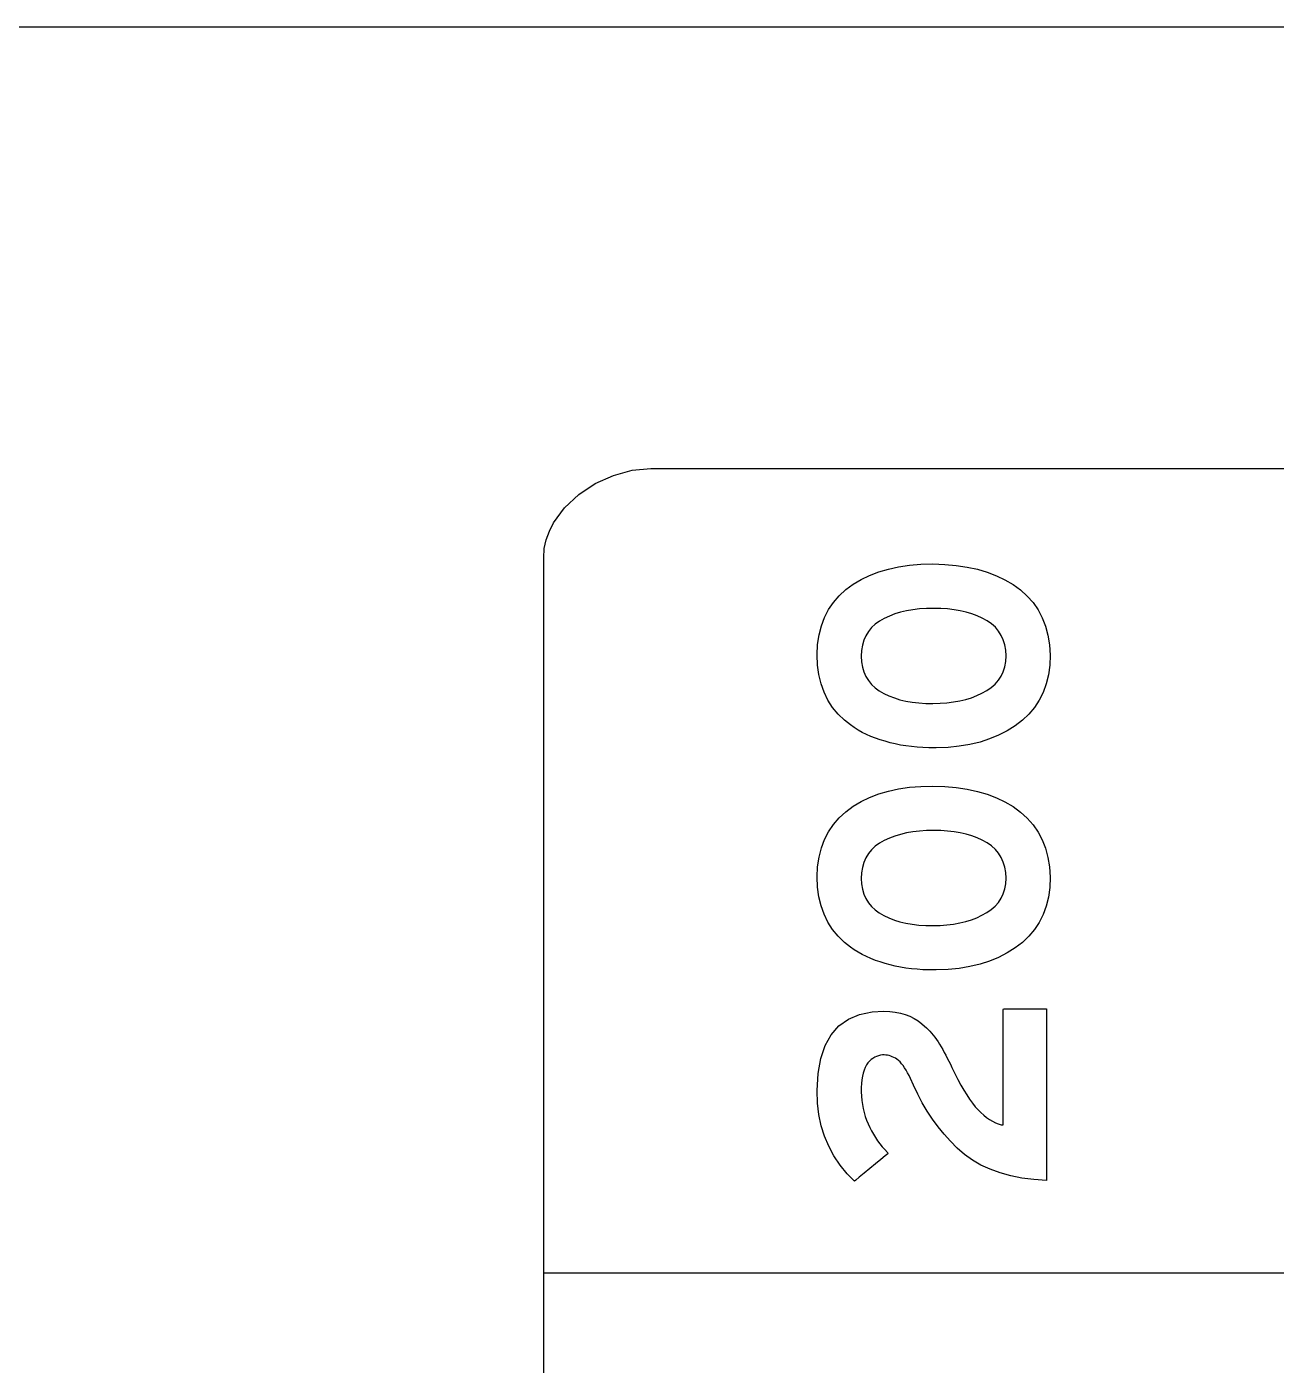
# Model space of a CAD drawing. Extents: x 1 to 47.7, y 0.2 to 35.
# Drawn here: x 34.259 to 34.958, y 18.762 to 19.51 of the extents above; entities that cross this region are included whole.
import ezdxf

# ---------------------------------------------------------------- set-up
doc = ezdxf.new("R2010")
doc.units = 0
doc.header["$MEASUREMENT"] = 0
doc.layers.add('8_0_____DWG', color=7, linetype='CONTINUOUS')

msp = doc.modelspace()

# ---------------------------------------------------------------- linework, layer by layer
at = {"layer": '8_0_____DWG'}
for points in [[(34.21425, 19.5102), (34.30339, 19.5102), (34.39338, 19.5102), (34.48418, 19.5102), (34.57573, 19.5102), (34.66801, 19.5102), (34.76094, 19.5102), (34.85449, 19.5102), (35.04326, 19.5102), (35.23393, 19.5102), (35.42612, 19.5102), (35.61945, 19.5102), (36.00801, 19.5102), (36.39656, 19.5102)], [(34.54846, 18.73261), (34.54846, 18.76763), (34.54846, 18.80142), (34.54846, 18.83397), (34.54846, 18.86528), (34.54846, 18.89531), (34.54846, 18.92408), (34.54846, 18.95156), (34.54846, 18.97773), (34.54846, 19.0026), (34.54846, 19.02615), (34.54846, 19.04836), (34.54846, 19.06922), (34.54846, 19.08872), (34.54846, 19.10686), (34.54846, 19.12361), (34.54846, 19.13897), (34.54846, 19.15292), (34.54846, 19.16546), (34.54846, 19.17656), (34.54846, 19.18622), (34.54846, 19.19443), (34.54846, 19.20117), (34.54846, 19.20644), (34.54846, 19.21021), (34.54846, 19.21249), (34.54846, 19.21325), (34.54883, 19.21836), (34.54991, 19.22332), (34.55163, 19.22812), (34.55395, 19.23271), (34.56016, 19.2412), (34.5681, 19.2486), (34.57733, 19.25471), (34.58743, 19.25931), (34.59795, 19.26223), (34.60845, 19.26324), (34.60874, 19.26324), (34.60959, 19.26324), (34.61296, 19.26324), (34.61848, 19.26324), (34.62608, 19.26324), (34.6357, 19.26324), (34.64726, 19.26324), (34.66069, 19.26324), (34.67591, 19.26324), (34.69286, 19.26324), (34.71146, 19.26324), (34.73165, 19.26324), (34.75334, 19.26324), (34.77647, 19.26324), (34.80096, 19.26324), (34.82675, 19.26324), (34.85376, 19.26324), (34.88192, 19.26324), (34.91116, 19.26324), (34.9414, 19.26324), (34.97258, 19.26324)], [(34.54846, 18.81321), (35.13624, 18.81321)]]:
    msp.add_lwpolyline(points, dxfattribs=at)
for points in [[(34.7661, 19.20978), (34.77279, 19.20955), (34.77917, 19.20897), (34.78523, 19.20804), (34.79099, 19.20678), (34.79643, 19.20516), (34.80156, 19.2032), (34.80639, 19.2009), (34.8109, 19.19825), (34.81509, 19.19523), (34.81885, 19.19184), (34.82212, 19.18812), (34.82491, 19.18406), (34.82723, 19.17968), (34.82906, 19.17495), (34.83042, 19.1699), (34.83129, 19.16451), (34.83169, 19.15878), (34.83143, 19.15308), (34.83066, 19.14771), (34.82942, 19.14266), (34.82771, 19.13794), (34.82552, 19.13354), (34.82286, 19.12947), (34.81973, 19.12573), (34.81612, 19.12232), (34.81204, 19.11921), (34.8076, 19.1164), (34.80285, 19.11395), (34.7978, 19.11187), (34.79245, 19.11015), (34.78679, 19.1088), (34.78082, 19.10781), (34.77455, 19.10718), (34.76797, 19.10692), (34.76383, 19.10694), (34.7605, 19.10706), (34.75725, 19.10728), (34.75407, 19.10759), (34.75097, 19.108), (34.74794, 19.1085), (34.74499, 19.1091), (34.74211, 19.1098), (34.73931, 19.11057), (34.73659, 19.11138), (34.73396, 19.11228), (34.73142, 19.11328), (34.72897, 19.11438), (34.72661, 19.11557), (34.72433, 19.11685), (34.72215, 19.11823), (34.72005, 19.11971), (34.71672, 19.12235), (34.71313, 19.12579), (34.71002, 19.12956), (34.70738, 19.13366), (34.70522, 19.13807), (34.70353, 19.14281), (34.70231, 19.14787), (34.70157, 19.15325), (34.70132, 19.15895), (34.70165, 19.16468), (34.70246, 19.17007), (34.70376, 19.17513), (34.70553, 19.17985), (34.70778, 19.18424), (34.71051, 19.18829), (34.71372, 19.19201), (34.71742, 19.1954), (34.72153, 19.19843), (34.72595, 19.20109), (34.73071, 19.20339), (34.73579, 19.20534), (34.74119, 19.20694), (34.74693, 19.20818), (34.75299, 19.20907), (34.75938, 19.2096)], [(34.76647, 19.18493), (34.76243, 19.18484), (34.75856, 19.18458), (34.75487, 19.18414), (34.75134, 19.18353), (34.74798, 19.18275), (34.74479, 19.18178), (34.74177, 19.18065), (34.73892, 19.17934), (34.73626, 19.17783), (34.73389, 19.17609), (34.73183, 19.17415), (34.73008, 19.172), (34.72864, 19.16964), (34.72751, 19.16707), (34.72669, 19.1643), (34.72618, 19.16132), (34.72598, 19.15813), (34.72618, 19.155), (34.72668, 19.15207), (34.72748, 19.14935), (34.72859, 19.14684), (34.73001, 19.14453), (34.73174, 19.14243), (34.73377, 19.14053), (34.7361, 19.13884), (34.73873, 19.13733), (34.74154, 19.13598), (34.74453, 19.13483), (34.74769, 19.13385), (34.75103, 19.13306), (34.75453, 19.13246), (34.75821, 19.13204), (34.76207, 19.1318), (34.7661, 19.13175), (34.77008, 19.13184), (34.7739, 19.13211), (34.77756, 19.13256), (34.78107, 19.13319), (34.78442, 19.134), (34.78762, 19.13498), (34.79065, 19.13615), (34.79353, 19.1375), (34.79627, 19.13901), (34.79876, 19.1407), (34.80091, 19.1426), (34.80274, 19.1447), (34.80425, 19.14701), (34.80543, 19.14952), (34.80629, 19.15224), (34.80682, 19.15517), (34.80702, 19.1583), (34.80682, 19.16149), (34.80629, 19.16447), (34.80545, 19.16724), (34.80429, 19.16981), (34.8028, 19.17217), (34.801, 19.17432), (34.79887, 19.17626), (34.79643, 19.178), (34.79372, 19.17949), (34.79088, 19.18076), (34.78788, 19.18187), (34.78471, 19.1828), (34.78139, 19.18357), (34.7779, 19.18416), (34.77425, 19.18459), (34.77044, 19.18484)], [(34.7661, 19.08556), (34.77279, 19.08533), (34.77917, 19.08475), (34.78523, 19.08382), (34.79099, 19.08256), (34.79643, 19.08094), (34.80156, 19.07898), (34.80639, 19.07668), (34.8109, 19.07403), (34.81509, 19.07101), (34.81885, 19.06762), (34.82212, 19.0639), (34.82491, 19.05984), (34.82723, 19.05546), (34.82906, 19.05073), (34.83042, 19.04568), (34.83129, 19.04029), (34.83169, 19.03456), (34.83143, 19.02886), (34.83066, 19.02348), (34.82942, 19.01844), (34.82771, 19.01372), (34.82552, 19.00932), (34.82286, 19.00525), (34.81973, 19.00151), (34.81612, 18.9981), (34.81204, 18.99499), (34.8076, 18.99218), (34.80285, 18.98973), (34.7978, 18.98765), (34.79245, 18.98593), (34.78679, 18.98458), (34.78082, 18.98359), (34.77455, 18.98296), (34.76797, 18.9827), (34.76383, 18.98272), (34.7605, 18.98284), (34.75725, 18.98306), (34.75407, 18.98337), (34.75097, 18.98378), (34.74794, 18.98428), (34.74499, 18.98488), (34.74211, 18.98558), (34.73931, 18.98635), (34.73659, 18.98716), (34.73396, 18.98806), (34.73142, 18.98906), (34.72897, 18.99016), (34.72661, 18.99135), (34.72433, 18.99263), (34.72215, 18.99401), (34.72005, 18.99549), (34.71672, 18.99813), (34.71313, 19.00157), (34.71002, 19.00534), (34.70738, 19.00944), (34.70522, 19.01385), (34.70353, 19.01859), (34.70231, 19.02365), (34.70157, 19.02903), (34.70132, 19.03473), (34.70165, 19.04046), (34.70246, 19.04585), (34.70376, 19.05091), (34.70553, 19.05563), (34.70778, 19.06002), (34.71051, 19.06407), (34.71372, 19.06779), (34.71742, 19.07118), (34.72153, 19.07421), (34.72595, 19.07687), (34.73071, 19.07917), (34.73579, 19.08112), (34.74119, 19.08272), (34.74693, 19.08396), (34.75299, 19.08485), (34.75938, 19.08538)], [(34.76647, 19.06071), (34.76243, 19.06062), (34.75856, 19.06036), (34.75487, 19.05992), (34.75134, 19.05931), (34.74798, 19.05853), (34.74479, 19.05756), (34.74177, 19.05643), (34.73892, 19.05512), (34.73626, 19.05361), (34.73389, 19.05187), (34.73183, 19.04993), (34.73008, 19.04778), (34.72864, 19.04542), (34.72751, 19.04285), (34.72669, 19.04008), (34.72618, 19.0371), (34.72598, 19.03391), (34.72618, 19.03078), (34.72668, 19.02785), (34.72748, 19.02513), (34.72859, 19.02262), (34.73001, 19.02031), (34.73174, 19.01821), (34.73377, 19.01631), (34.7361, 19.01462), (34.73873, 19.01311), (34.74154, 19.01176), (34.74453, 19.01061), (34.74769, 19.00963), (34.75103, 19.00884), (34.75453, 19.00824), (34.75821, 19.00782), (34.76207, 19.00758), (34.7661, 19.00753), (34.77008, 19.00762), (34.7739, 19.00789), (34.77756, 19.00834), (34.78107, 19.00897), (34.78442, 19.00978), (34.78762, 19.01076), (34.79065, 19.01193), (34.79353, 19.01328), (34.79627, 19.01479), (34.79876, 19.01648), (34.80091, 19.01838), (34.80274, 19.02048), (34.80425, 19.02279), (34.80543, 19.0253), (34.80629, 19.02802), (34.80682, 19.03095), (34.80702, 19.03408), (34.80682, 19.03727), (34.80629, 19.04025), (34.80545, 19.04302), (34.80429, 19.04559), (34.8028, 19.04795), (34.801, 19.0501), (34.79887, 19.05204), (34.79643, 19.05378), (34.79372, 19.05527), (34.79088, 19.05654), (34.78788, 19.05765), (34.78471, 19.05858), (34.78139, 19.05935), (34.7779, 19.05994), (34.77425, 19.06037), (34.77044, 19.06062)], [(34.82967, 18.86499), (34.82259, 18.86546), (34.8159, 18.86631), (34.80958, 18.86755), (34.80365, 18.86918), (34.7981, 18.87119), (34.79293, 18.87359), (34.78814, 18.87638), (34.78373, 18.87955), (34.7797, 18.8831), (34.77593, 18.88689), (34.77236, 18.89084), (34.769, 18.89498), (34.76584, 18.89929), (34.76288, 18.90378), (34.76013, 18.90844), (34.75758, 18.91329), (34.75523, 18.9183), (34.75361, 18.92203), (34.75279, 18.92369), (34.75195, 18.92524), (34.75112, 18.92667), (34.75027, 18.92798), (34.74943, 18.92918), (34.74858, 18.93026), (34.74772, 18.93122), (34.74686, 18.93206), (34.746, 18.93273), (34.74513, 18.93329), (34.74426, 18.93378), (34.74338, 18.93419), (34.7425, 18.93453), (34.74161, 18.9348), (34.74072, 18.935), (34.73983, 18.93512), (34.73893, 18.93517), (34.73783, 18.93513), (34.73672, 18.93498), (34.73564, 18.93471), (34.73459, 18.93433), (34.73356, 18.93384), (34.73256, 18.93324), (34.73159, 18.93253), (34.73064, 18.9317), (34.72973, 18.93075), (34.72896, 18.92955), (34.72827, 18.9282), (34.72768, 18.9267), (34.72717, 18.92504), (34.72675, 18.92323), (34.72643, 18.92126), (34.72619, 18.91914), (34.72603, 18.91686), (34.72599, 18.91444), (34.72611, 18.91205), (34.72634, 18.9097), (34.72666, 18.90741), (34.72709, 18.90516), (34.72762, 18.90296), (34.72825, 18.90081), (34.72898, 18.89871), (34.72982, 18.89665), (34.73076, 18.89464), (34.73177, 18.89268), (34.73285, 18.89078), (34.73399, 18.88894), (34.7352, 18.88716), (34.73647, 18.88545), (34.73781, 18.8838), (34.73922, 18.88221), (34.74069, 18.88068), (34.74084, 18.87994), (34.73935, 18.8787), (34.73695, 18.8767), (34.73397, 18.87424), (34.73075, 18.87157), (34.72764, 18.86898), (34.72495, 18.86676), (34.72303, 18.86517), (34.72222, 18.86449), (34.7182, 18.86864), (34.71423, 18.87352), (34.71079, 18.87866), (34.70788, 18.88405), (34.7055, 18.8897), (34.70365, 18.8956), (34.70234, 18.90176), (34.70156, 18.90817), (34.70131, 18.9152), (34.70188, 18.92474), (34.70339, 18.93314), (34.70584, 18.94038), (34.70923, 18.94647), (34.71356, 18.95141), (34.71883, 18.9552), (34.72505, 18.95783), (34.7322, 18.95931), (34.73869, 18.95965), (34.74192, 18.95949), (34.74499, 18.95912), (34.7479, 18.95854), (34.75064, 18.95777), (34.75322, 18.95679), (34.75564, 18.9556), (34.75789, 18.95422), (34.75997, 18.95263), (34.76144, 18.95133), (34.76245, 18.95041), (34.76343, 18.94943), (34.7644, 18.9484), (34.76535, 18.94732), (34.76628, 18.94619), (34.7672, 18.94501), (34.76809, 18.94377), (34.76896, 18.94249), (34.76983, 18.9411), (34.77069, 18.93965), (34.77156, 18.93815), (34.77242, 18.9366), (34.77328, 18.93502), (34.77414, 18.93338), (34.77501, 18.93171), (34.77587, 18.92999), (34.77673, 18.92822), (34.7784, 18.92477), (34.78009, 18.92144), (34.78176, 18.91833), (34.78341, 18.91546), (34.78504, 18.91281), (34.78664, 18.91038), (34.78822, 18.90818), (34.78978, 18.9062), (34.79132, 18.90446), (34.79293, 18.90288), (34.79454, 18.90146), (34.79615, 18.90018), (34.79778, 18.89905), (34.7994, 18.89807), (34.80103, 18.89723), (34.80267, 18.89655), (34.80431, 18.89601), (34.80535, 18.89608), (34.80535, 18.89999), (34.80535, 18.90739), (34.80535, 18.91712), (34.80535, 18.92804), (34.80535, 18.93898), (34.80535, 18.94881), (34.80535, 18.95636), (34.80535, 18.96048), (34.80565, 18.96092), (34.80742, 18.96092), (34.8104, 18.96092), (34.81416, 18.96092), (34.81828, 18.96092), (34.82231, 18.96092), (34.82583, 18.96092), (34.82841, 18.96092), (34.82963, 18.96092), (34.82967, 18.95873), (34.82967, 18.95061), (34.82967, 18.93806), (34.82967, 18.9228), (34.82967, 18.90651), (34.82967, 18.89089), (34.82967, 18.87763), (34.82967, 18.86843)]]:
    msp.add_lwpolyline(points, close=True, dxfattribs=at)

doc.saveas('drawing.dxf')
